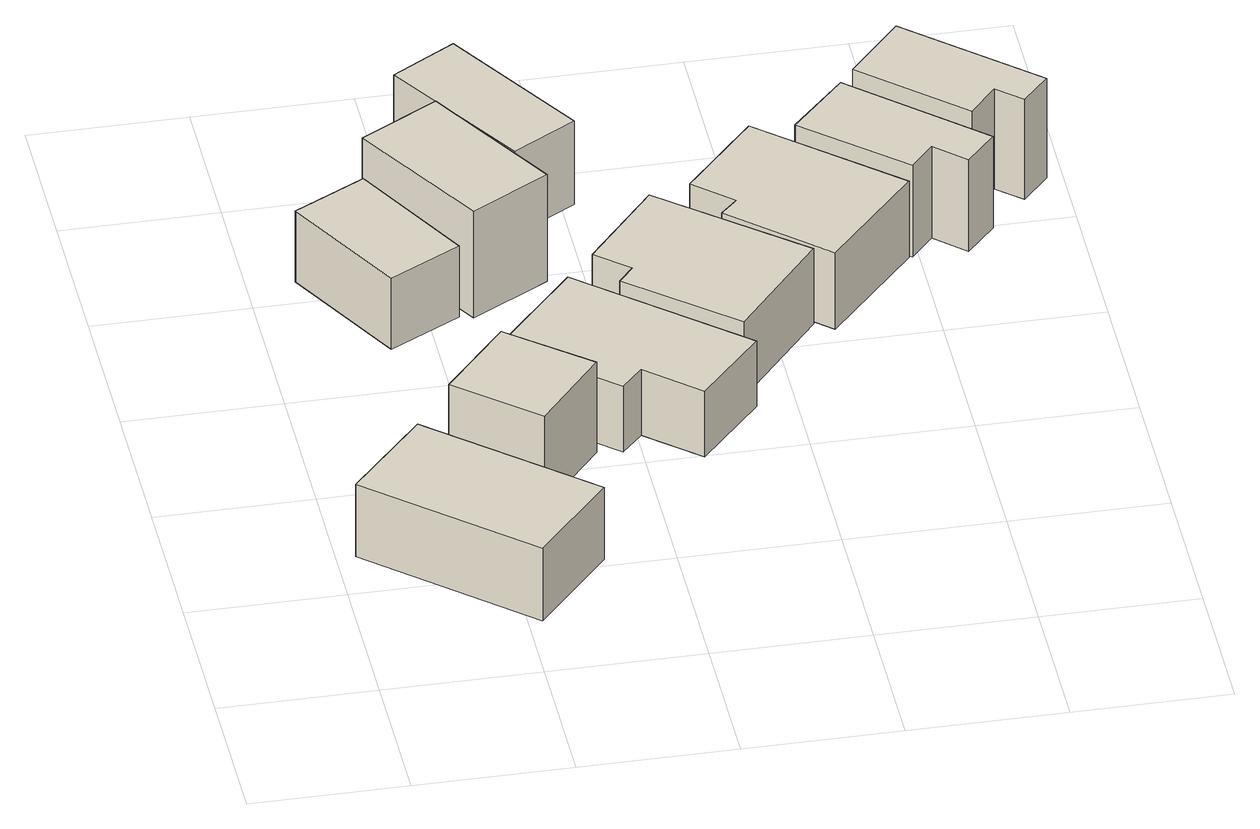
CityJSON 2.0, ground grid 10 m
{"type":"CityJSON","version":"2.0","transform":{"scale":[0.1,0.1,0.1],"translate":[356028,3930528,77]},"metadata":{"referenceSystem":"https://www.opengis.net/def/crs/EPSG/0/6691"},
"CityObjects":{
"building1":{"type":"Building","attributes":{"measuredHeight":5.9,"BuildingIDAttribute.prefecture":"14","BuildingIDAttribute.city":"14153","BuildingDetailAttribute.surveyYear":2015},"geometry":[{"type":"Solid","lod":"1","boundaries":[[[[0,1,2,3]],[[2,4,5,3]],[[1,6,4,2]],[[0,7,6,1]],[[3,5,7,0]],[[4,6,7,5]]]]}]},
"building2":{"type":"Building","attributes":{"measuredHeight":8.8,"BuildingIDAttribute.prefecture":"14","BuildingIDAttribute.city":"14153","BuildingDetailAttribute.surveyYear":2015},"geometry":[{"type":"Solid","lod":"1","boundaries":[[[[8,9,10,11]],[[10,12,13,11]],[[9,14,12,10]],[[8,15,14,9]],[[11,13,15,8]],[[12,14,15,13]]]]}]},
"building3":{"type":"Building","attributes":{"usage":"411","measuredHeight":5.9,"storeysAboveGround":2,"BuildingIDAttribute.prefecture":"14","BuildingIDAttribute.city":"14153","BuildingDetailAttribute.totalFloorArea":80.29,"BuildingDetailAttribute.buildingFootprintArea":40.14,"BuildingDetailAttribute.buildingStructureType":"601","BuildingDetailAttribute.buildingStructureOrgType":"1","BuildingDetailAttribute.orgUsage":"10","BuildingDetailAttribute.surveyYear":2015},"geometry":[{"type":"Solid","lod":"1","boundaries":[[[[16,17,18,19]],[[18,20,21,19]],[[17,22,20,18]],[[16,23,22,17]],[[19,21,23,16]],[[20,22,23,21]]]]}]},
"building4":{"type":"Building","attributes":{"usage":"411","measuredHeight":8.9,"storeysAboveGround":3,"BuildingIDAttribute.prefecture":"14","BuildingIDAttribute.city":"14153","BuildingDetailAttribute.totalFloorArea":146.24,"BuildingDetailAttribute.buildingFootprintArea":48.75,"BuildingDetailAttribute.buildingStructureType":"601","BuildingDetailAttribute.buildingStructureOrgType":"1","BuildingDetailAttribute.orgUsage":"10","BuildingDetailAttribute.surveyYear":2015},"geometry":[{"type":"Solid","lod":"1","boundaries":[[[[24,25,26,27]],[[26,28,29,27]],[[25,30,28,26]],[[24,31,30,25]],[[27,29,31,24]],[[28,30,31,29]]]]}]},
"building5":{"type":"Building","attributes":{"measuredHeight":6.1,"BuildingIDAttribute.prefecture":"14","BuildingIDAttribute.city":"14153","BuildingDetailAttribute.surveyYear":2015},"geometry":[{"type":"Solid","lod":"1","boundaries":[[[[32,33,34,35,36,37,38,39]],[[38,40,41,39]],[[37,42,40,38]],[[36,43,42,37]],[[35,44,43,36]],[[34,45,44,35]],[[33,46,45,34]],[[32,47,46,33]],[[39,41,47,32]],[[40,42,43,44,45,46,47,41]]]]}]},
"building6":{"type":"Building","attributes":{"usage":"411","measuredHeight":6.8,"storeysAboveGround":2,"BuildingIDAttribute.prefecture":"14","BuildingIDAttribute.city":"14153","BuildingDetailAttribute.totalFloorArea":85.45,"BuildingDetailAttribute.buildingFootprintArea":42.73,"BuildingDetailAttribute.buildingStructureType":"601","BuildingDetailAttribute.buildingStructureOrgType":"1","BuildingDetailAttribute.orgUsage":"10","BuildingDetailAttribute.surveyYear":2015},"geometry":[{"type":"Solid","lod":"1","boundaries":[[[[48,49,50,51]],[[50,52,53,51]],[[49,54,52,50]],[[48,55,54,49]],[[51,53,55,48]],[[52,54,55,53]]]]}]},
"building7":{"type":"Building","attributes":{"measuredHeight":7.1,"BuildingIDAttribute.prefecture":"14","BuildingIDAttribute.city":"14153","BuildingDetailAttribute.surveyYear":2015},"geometry":[{"type":"Solid","lod":"1","boundaries":[[[[56,57,58,59,60,61]],[[60,62,63,61]],[[59,64,62,60]],[[58,65,64,59]],[[57,66,65,58]],[[56,67,66,57]],[[61,63,67,56]],[[62,64,65,66,67,63]]]]}]},
"building8":{"type":"Building","attributes":{"measuredHeight":6.7,"BuildingIDAttribute.prefecture":"14","BuildingIDAttribute.city":"14153","BuildingDetailAttribute.surveyYear":2015},"geometry":[{"type":"Solid","lod":"1","boundaries":[[[[68,69,70,71,72,73]],[[72,74,75,73]],[[71,76,74,72]],[[70,77,76,71]],[[69,78,77,70]],[[68,79,78,69]],[[73,75,79,68]],[[74,76,77,78,79,75]]]]}]},
"building9":{"type":"Building","attributes":{"measuredHeight":8.3,"BuildingIDAttribute.prefecture":"14","BuildingIDAttribute.city":"14153","BuildingDetailAttribute.surveyYear":2015},"geometry":[{"type":"Solid","lod":"1","boundaries":[[[[80,81,82,83,84,85]],[[84,86,87,85]],[[83,88,86,84]],[[82,89,88,83]],[[81,90,89,82]],[[80,91,90,81]],[[85,87,91,80]],[[86,88,89,90,91,87]]]]}]},
"building10":{"type":"Building","attributes":{"measuredHeight":8.6,"BuildingIDAttribute.prefecture":"14","BuildingIDAttribute.city":"14153","BuildingDetailAttribute.surveyYear":2015},"geometry":[{"type":"Solid","lod":"1","boundaries":[[[[92,93,94,95,96,97]],[[96,98,99,97]],[[95,100,98,96]],[[94,101,100,95]],[[93,102,101,94]],[[92,103,102,93]],[[97,99,103,92]],[[98,100,101,102,103,99]]]]}]}
},
"vertices":[
[51,146,42],[148,61,42],[100,6,42],[3,92,42],[100,6,95],[3,92,95],[148,61,95],[51,146,95],
[124,124,40],[74,167,40],[115,215,40],[165,173,40],[115,215,106],[165,173,106],[74,167,106],[124,124,106],
[112,332,35],[66,307,35],[23,386,35],[69,411,35],[23,386,87],[69,411,87],[66,307,87],[112,332,87],
[120,448,33],[171,361,33],[121,332,33],[70,419,33],[121,332,111],[70,419,111],[171,361,111],[120,448,111],
[268,204,38],[228,159,38],[195,188,38],[181,173,38],[148,202,38],[144,198,38],[113,225,38],[170,290,38],[113,225,86],[170,290,86],[144,198,86],[148,202,86],[181,173,86],[195,188,86],[228,159,86],[268,204,86],
[203,441,29],[162,417,29],[106,508,29],[147,533,29],[106,508,90],[147,533,90],[162,417,90],[203,441,90],
[264,222,33],[199,277,33],[209,289,33],[188,307,33],[233,361,33],[319,288,33],[233,361,88],[319,288,88],[188,307,88],[209,289,88],[199,277,88],[264,222,88],
[391,362,20],[334,298,20],[275,351,20],[286,362,20],[262,384,20],[308,436,20],[262,384,76],[308,436,76],[286,362,76],[275,351,76],[334,298,76],[391,362,76],
[448,392,13],[429,371,13],[410,389,13],[395,372,13],[334,426,13],[369,464,13],[334,426,80],[369,464,80],[395,372,80],[410,389,80],[429,371,80],[448,392,80],
[412,512,9],[490,442,9],[473,423,9],[457,437,9],[440,417,9],[378,473,9],[440,417,82],[378,473,82],[457,437,82],[473,423,82],[490,442,82],[412,512,82]
]}
